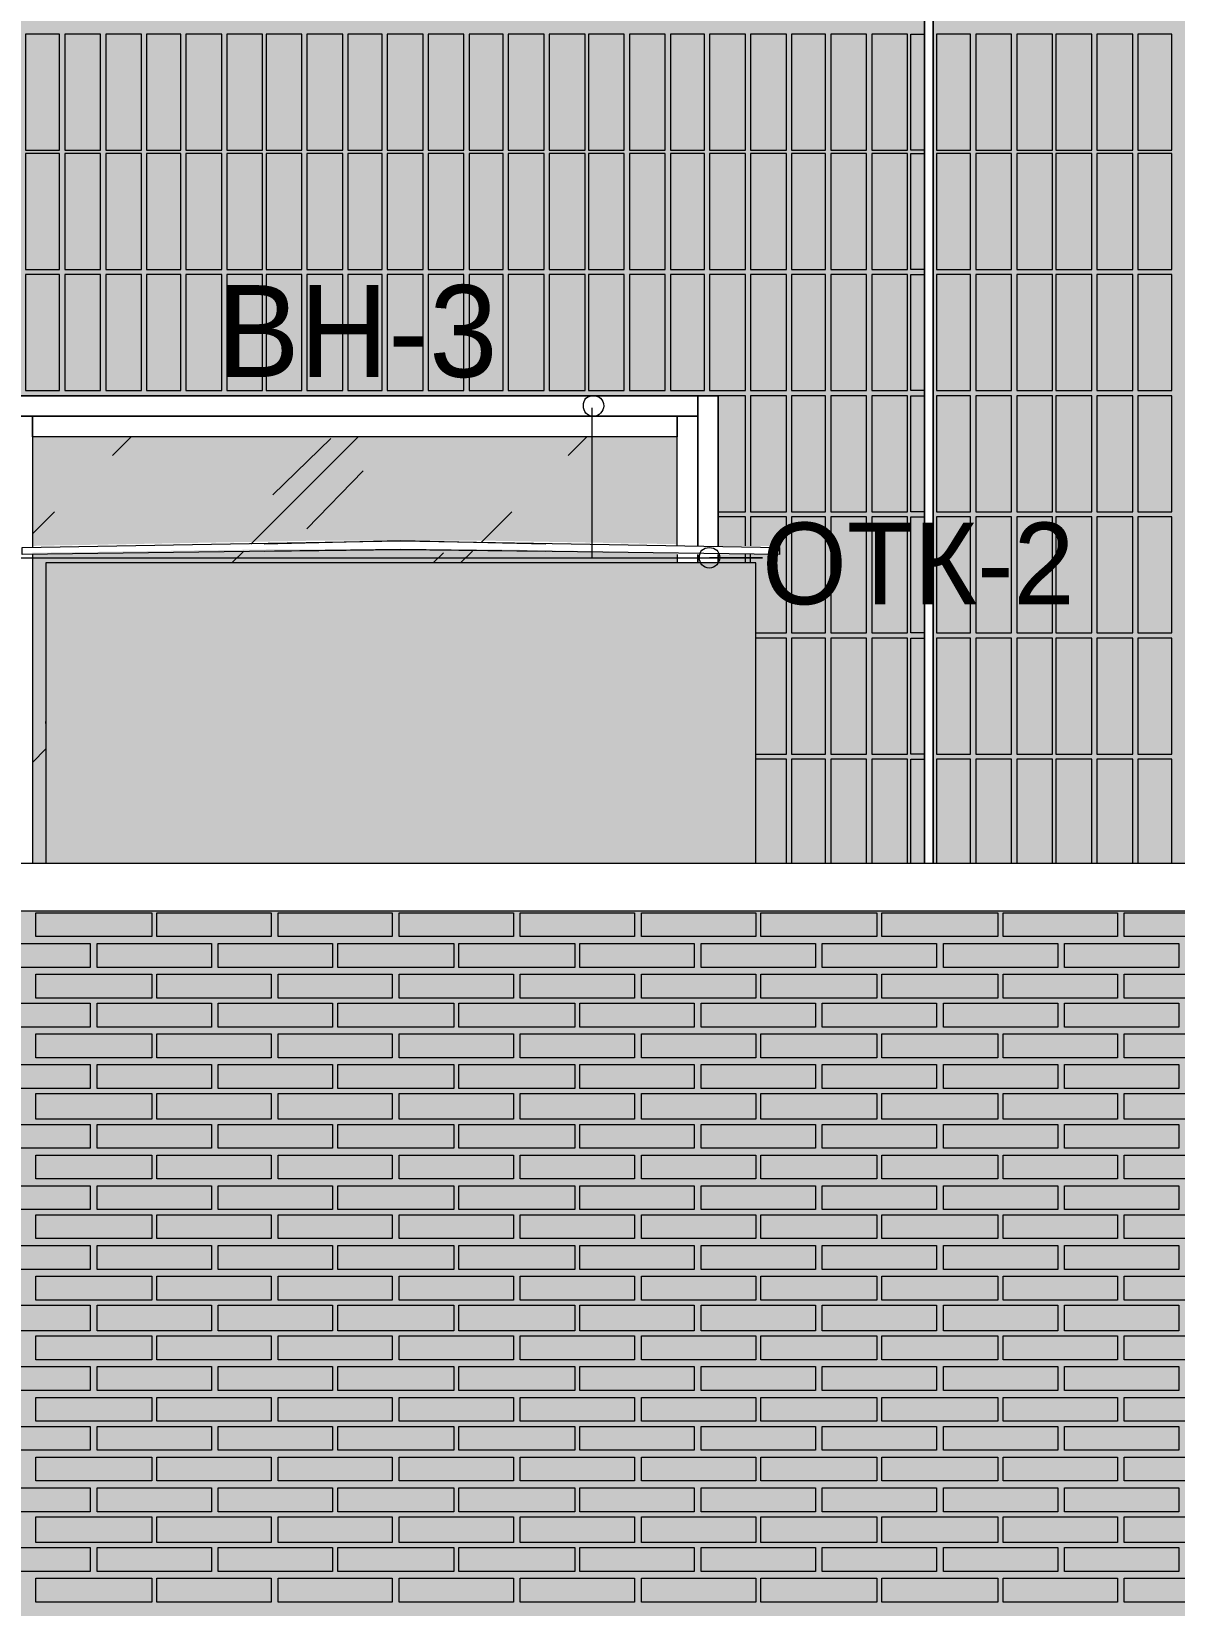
# Model space of a CAD drawing. Header units: millimetres. Extents: x -28928 to 100580, y -22867 to 36490.
# Drawn here: x 32196 to 35031, y -267 to 3636 of the extents above; entities that cross this region are included whole.
import ezdxf

# ---------------------------------------------------------------- set-up
doc = ezdxf.new("R2010")
doc.units = ezdxf.units.MM
doc.layers.add('PDF _Геометрия', color=7, linetype='Continuous', true_color=0x8f8e8d)
doc.layers.add('PDF _Сплошная заливка', color=7, linetype='Continuous', true_color=0xffffff)
doc.layers.add('PDF _Текст', color=7, linetype='Continuous')

msp = doc.modelspace()

# ---------------------------------------------------------------- hatches: boundary and pattern name
at = {"layer": 'PDF _Сплошная заливка', "true_color": 0xdcd6cf, "transparency": 33554559}
h = msp.add_hatch(color=254, dxfattribs=at)
h.paths.add_polyline_path([(29617.6, 1544.1), (29617.6, 9028.4), (29486.4, 9028.4), (29486.4, 1544.1)])
h.paths.add_polyline_path([(47137.2, -1464), (47137.2, -4713.2), (55763.7, -4713.2), (55763.7, 1455.3), (29617.6, 1455.3), (29617.6, 1523), (29486.4, 1523), (29486.4, -4713.2), (45263, -4713.2), (45263, -1464)])
at = {"layer": 'PDF _Сплошная заливка', "true_color": 0xffb53f, "transparency": 33554559}
msp.add_hatch(color=40, dxfattribs=at).paths.add_polyline_path([(33992.2, 2318.4), (33992.2, 1573.7), (34411.1, 1573.7), (34411.1, 9028.4), (29621.8, 9028.4), (29621.8, 1573.7), (32096.8, 1573.7), (32096.8, 2733), (33899.1, 2733), (33899.1, 2360.7), (34051.4, 2360.7), (34051.4, 2339.5), (33899.1, 2339.5), (33899.1, 2318.4)])
h = msp.add_hatch(color=40, dxfattribs=at)
h.paths.add_polyline_path([(54591.8, 8685.7), (54591.8, 8224.5), (54845.7, 8224.5), (54845.7, 8685.7)])
h.paths.add_polyline_path([(54460.7, 3189.9), (54460.7, 2728.7), (54566.4, 2728.7), (54566.4, 3189.9)])
h.paths.add_polyline_path([(54875.3, 3689.1), (54875.3, 3228), (55243.4, 3228), (55243.4, 3689.1)])
h.paths.add_polyline_path([(54875.3, 3189.9), (54875.3, 2728.7), (55243.4, 2728.7), (55243.4, 3189.9)])
h.paths.add_polyline_path([(54460.7, 3689.1), (54460.7, 3228), (54566.4, 3228), (54566.4, 3689.1)])
h.paths.add_polyline_path([(43706.1, 2161.8), (43706.1, 2144.9), (44006.4, 2144.9), (44006.4, 2161.8)])
h.paths.add_polyline_path([(54875.3, 4188.4), (54875.3, 3727.2), (55243.4, 3727.2), (55243.4, 4188.4)])
h.paths.add_polyline_path([(43706.1, 2094.1), (43706.1, 2081.4), (44006.4, 2081.4), (44006.4, 2094.1)])
h.paths.add_polyline_path([(54460.7, 4188.4), (54460.7, 3727.2), (54566.4, 3727.2), (54566.4, 4188.4)])
h.paths.add_polyline_path([(43706.1, 2034.9), (43706.1, 2022.2), (44006.4, 2022.2), (44006.4, 2034.9)])
h.paths.add_polyline_path([(54591.8, 4687.6), (54591.8, 4226.4), (54845.7, 4226.4), (54845.7, 4687.6)])
h.paths.add_polyline_path([(43706.1, 1971.4), (43706.1, 1963), (44006.4, 1963), (44006.4, 1971.4)])
h.paths.add_polyline_path([(54591.8, 5186.8), (54591.8, 4725.7), (54845.7, 4725.7), (54845.7, 5186.8)])
h.paths.add_polyline_path([(43706.1, 1912.2), (43706.1, 1903.7), (44006.4, 1903.7), (44006.4, 1912.2)])
h.paths.add_polyline_path([(54875.3, 5686), (54875.3, 5224.9), (55243.4, 5224.9), (55243.4, 5686)])
h.paths.add_polyline_path([(43706.1, 1853), (43706.1, 1844.5), (44006.4, 1844.5), (44006.4, 1853)])
h.paths.add_polyline_path([(54460.7, 5686), (54460.7, 5224.9), (54566.4, 5224.9), (54566.4, 5686)])
h.paths.add_polyline_path([(43706.1, 1793.7), (43706.1, 1785.3), (44006.4, 1785.3), (44006.4, 1793.7)])
h.paths.add_polyline_path([(54875.3, 6185.3), (54875.3, 5728.4), (55243.4, 5728.4), (55243.4, 6185.3)])
h.paths.add_polyline_path([(43490.3, 1793.7), (43490.3, 1785.3), (43613, 1785.3), (43613, 1793.7)])
h.paths.add_polyline_path([(54460.7, 6185.3), (54460.7, 5728.4), (54566.4, 5728.4), (54566.4, 6185.3)])
h.paths.add_polyline_path([(43490.3, 1853), (43490.3, 1844.5), (43613, 1844.5), (43613, 1853)])
h.paths.add_polyline_path([(54591.8, 6684.5), (54591.8, 6227.6), (54845.7, 6227.6), (54845.7, 6684.5)])
h.paths.add_polyline_path([(43490.3, 1912.2), (43490.3, 1903.7), (43613, 1903.7), (43613, 1912.2)])
h.paths.add_polyline_path([(54591.8, 7183.7), (54591.8, 6726.8), (54845.7, 6726.8), (54845.7, 7183.7)])
h.paths.add_polyline_path([(43490.3, 1971.4), (43490.3, 1963), (43613, 1963), (43613, 1971.4)])
h.paths.add_polyline_path([(54875.3, 7687.2), (54875.3, 7226), (55243.4, 7226), (55243.4, 7687.2)])
h.paths.add_polyline_path([(43490.3, 2034.9), (43490.3, 2022.2), (43613, 2022.2), (43613, 2034.9)])
h.paths.add_polyline_path([(54460.7, 7687.2), (54460.7, 7226), (54566.4, 7226), (54566.4, 7687.2)])
h.paths.add_polyline_path([(43490.3, 2094.1), (43490.3, 2081.4), (43613, 2081.4), (43613, 2094.1)])
h.paths.add_polyline_path([(54875.3, 8186.4), (54875.3, 7725.3), (55243.4, 7725.3), (55243.4, 8186.4)])
h.paths.add_polyline_path([(43490.3, 2161.8), (43490.3, 2144.9), (43613, 2144.9), (43613, 2161.8)])
h.paths.add_polyline_path([(54460.7, 8186.4), (54460.7, 7725.3), (54566.4, 7725.3), (54566.4, 8186.4)])
h.paths.add_polyline_path([(54591.8, 3189.9), (54591.8, 2728.7), (54845.7, 2728.7), (54845.7, 3189.9)])
h.paths.add_polyline_path([(54875.3, 8685.7), (54875.3, 8224.5), (55243.4, 8224.5), (55243.4, 8685.7)])
h.paths.add_polyline_path([(54591.8, 3689.1), (54591.8, 3228), (54845.7, 3228), (54845.7, 3689.1)])
h.paths.add_polyline_path([(54460.7, 8685.7), (54460.7, 8224.5), (54566.4, 8224.5), (54566.4, 8685.7)])
h.paths.add_polyline_path([(54591.8, 4188.4), (54591.8, 3727.2), (54845.7, 3727.2), (54845.7, 4188.4)])
h.paths.add_polyline_path([(55763.7, 8664.5), (55319.5, 8664.5), (55319.5, 7831), (55763.7, 7831)])
h.paths.add_polyline_path([(54875.3, 4687.6), (54875.3, 4226.4), (55243.4, 4226.4), (55243.4, 4687.6)])
h.paths.add_polyline_path([(54845.7, 8723.7), (54845.7, 9028.4), (54591.8, 9028.4), (54591.8, 8723.7)])
h.paths.add_polyline_path([(54460.7, 4687.6), (54460.7, 4226.4), (54566.4, 4226.4), (54566.4, 4687.6)])
h.paths.add_polyline_path([(55319.5, 8728), (55763.7, 8728), (55763.7, 9028.4), (55319.5, 9028.4)])
h.paths.add_polyline_path([(54875.3, 5186.8), (54875.3, 4725.7), (55243.4, 4725.7), (55243.4, 5186.8)])
h.paths.add_polyline_path([(55763.7, 7767.6), (55319.5, 7767.6), (55319.5, 6929.9), (55763.7, 6929.9)])
h.paths.add_polyline_path([(54460.7, 5186.8), (54460.7, 4725.7), (54566.4, 4725.7), (54566.4, 5186.8)])
h.paths.add_polyline_path([(55763.7, 5965.3), (55319.5, 5965.3), (55319.5, 5131.8), (55763.7, 5131.8)])
h.paths.add_polyline_path([(54591.8, 5686), (54591.8, 5224.9), (54845.7, 5224.9), (54845.7, 5686)])
h.paths.add_polyline_path([(44344.9, 1671), (44344.9, 1573.7), (44890.7, 1573.7), (44890.7, 2733), (46265.7, 2733), (46265.7, 2766.8), (48152.6, 2766.8), (48152.6, 2733), (49887.2, 2733), (49887.2, 1573.7), (51287.6, 1573.7), (51287.6, 2733), (53085.7, 2733), (53085.7, 1573.7), (55260.3, 1573.7), (55260.3, 2686.4), (54448, 2686.4), (54448, 9028.4), (34432.2, 9028.4), (34432.2, 1573.7), (35295.3, 1573.7), (35295.3, 2733), (37093.4, 2733), (37093.4, 1573.7), (38493.7, 1573.7), (38493.7, 2733), (40291.8, 2733), (40291.8, 1573.7), (41637.2, 1573.7), (41637.2, 1869.9), (41692.2, 1869.9), (41692.2, 1891), (41578, 1891), (41578, 1908), (41692.2, 1908), (41692.2, 2733), (43490.3, 2733), (43490.3, 2284.5), (43503, 2288.7), (43511.4, 2293), (43524.1, 2297.2), (43541.1, 2305.7), (43553.7, 2309.9), (43570.7, 2318.4), (43583.4, 2322.6), (43600.3, 2331), (43613, 2335.3), (43629.9, 2343.7), (43642.6, 2348), (43659.5, 2356.4), (43672.2, 2360.7), (43680.7, 2364.9), (43693.4, 2369.1), (43710.3, 2377.6), (43723, 2381.8), (43739.9, 2390.3), (43752.6, 2394.5), (43769.5, 2403), (43782.2, 2407.2), (43799.1, 2415.7), (43811.8, 2419.9), (43828.7, 2428.4), (43841.4, 2432.6), (43849.9, 2436.8), (43871.1, 2436.8), (43888, 2428.4), (43900.7, 2424.1), (43917.6, 2415.7), (43930.3, 2411.4), (43947.2, 2403), (43959.9, 2398.7), (43976.8, 2390.3), (43989.5, 2386), (44006.4, 2377.6), (44019.1, 2373.4), (44036.1, 2364.9), (44048.7, 2360.7), (44065.7, 2352.2), (44078.4, 2348), (44095.3, 2339.5), (44108, 2335.3), (44133.4, 2322.6), (44146.1, 2318.4), (44163, 2309.9), (44175.7, 2305.7), (44192.6, 2297.2), (44205.3, 2293), (44222.2, 2284.5), (44234.9, 2280.3), (44251.8, 2271.8), (44264.5, 2267.6), (44281.4, 2259.1), (44294.1, 2254.9), (44311.1, 2246.4), (44323.7, 2242.2), (44340.7, 2233.7), (44353.4, 2229.5), (44378.7, 2216.8), (44378.7, 2161.8), (44099.5, 2161.8), (44099.5, 2144.9), (44294.1, 2144.9), (44340.7, 2098.4), (44099.5, 2094.1), (44099.5, 2081.4), (44298.4, 2081.4), (44340.7, 2039.1), (44099.5, 2034.9), (44099.5, 2022.2), (44294.1, 2022.2), (44340.7, 1975.7), (44099.5, 1971.4), (44099.5, 1963), (44294.1, 1963), (44340.7, 1916.4), (44099.5, 1912.2), (44099.5, 1903.7), (44294.1, 1903.7), (44340.7, 1857.2), (44099.5, 1853), (44099.5, 1844.5), (44294.1, 1844.5), (44340.7, 1798), (44099.5, 1793.7), (44099.5, 1785.3), (44289.9, 1785.3), (44298.4, 1781), (44340.7, 1738.7), (44336.4, 1734.5), (44404.1, 1726), (44404.1, 1671)])
h.paths.add_polyline_path([(54591.8, 6185.3), (54591.8, 5728.4), (54845.7, 5728.4), (54845.7, 6185.3)])
h.paths.add_polyline_path([(55763.7, 4167.2), (55319.5, 4167.2), (55319.5, 3333.7), (55763.7, 3333.7)])
h.paths.add_polyline_path([(54875.3, 6684.5), (54875.3, 6227.6), (55243.4, 6227.6), (55243.4, 6684.5)])
h.paths.add_polyline_path([(55763.7, 3270.3), (55319.5, 3270.3), (55319.5, 2432.6), (55763.7, 2432.6)])
h.paths.add_polyline_path([(54460.7, 6684.5), (54460.7, 6227.6), (54566.4, 6227.6), (54566.4, 6684.5)])
h.paths.add_polyline_path([(55763.7, 2369.1), (55319.5, 2369.1), (55319.5, 1573.7), (55763.7, 1573.7)])
h.paths.add_polyline_path([(54875.3, 7183.7), (54875.3, 6726.8), (55243.4, 6726.8), (55243.4, 7183.7)])
h.paths.add_polyline_path([(55763.7, 5068.4), (55319.5, 5068.4), (55319.5, 4230.7), (55763.7, 4230.7)])
h.paths.add_polyline_path([(54460.7, 7183.7), (54460.7, 6726.8), (54566.4, 6726.8), (54566.4, 7183.7)])
h.paths.add_polyline_path([(55763.7, 6866.4), (55319.5, 6866.4), (55319.5, 6028.7), (55763.7, 6028.7)])
h.paths.add_polyline_path([(54591.8, 7687.2), (54591.8, 7226), (54845.7, 7226), (54845.7, 7687.2)])
h.paths.add_polyline_path([(55243.4, 8723.7), (55243.4, 9028.4), (54875.3, 9028.4), (54875.3, 8723.7)])
h.paths.add_polyline_path([(54591.8, 8186.4), (54591.8, 7725.3), (54845.7, 7725.3), (54845.7, 8186.4)])
h.paths.add_polyline_path([(54566.4, 8723.7), (54566.4, 9028.4), (54460.7, 9028.4), (54460.7, 8723.7)])
at = {"layer": 'PDF _Сплошная заливка', "transparency": 33554559}
h = msp.add_hatch(color=256, dxfattribs=at)
h.paths.add_polyline_path([(33340.7, 2373.4), (33797.6, 2364.9), (33797.6, 2631.4), (32198.4, 2631.4), (32198.4, 2360.7), (32883.7, 2373.4)])
h.paths.add_polyline_path([(32232.2, 2318.4), (33797.6, 2318.4), (33797.6, 2343.7), (33340.7, 2352.2), (32807.6, 2352.2), (32198.4, 2343.7), (32198.4, 1573.7), (32232.2, 1573.7)])

# ---------------------------------------------------------------- linework, layer by layer
at = {"layer": 'PDF _Геометрия', "color": 7, "lineweight": 9}
for points in [[(34411.1, 1573.7), (34411.1, 9028.4)], [(34432.2, 9028.4), (34432.2, 1573.7)], [(33823, 2733), (33848.4, 2733), (33848.4, 2682.2), (33823, 2682.2), (32173, 2682.2), (32147.6, 2682.2), (32147.6, 2733), (32173, 2733)], [(32198.4, 2682.2), (33797.6, 2682.2), (33797.6, 2631.4), (32198.4, 2631.4)], [(33848.4, 2360.7), (33848.4, 2656.8)], [(33848.4, 2318.4), (33848.4, 2339.5)], [(33899.1, 2339.5), (33899.1, 2318.4)], [(55763.7, 1573.7), (55763.7, 1455.3), (29621.8, 1455.3), (29621.8, 1573.7)]]:
    msp.add_lwpolyline(points, close=True, dxfattribs=at)
at = {"layer": 'PDF _Геометрия', "color": 253, "lineweight": 9, "true_color": 0xaea391}
for points in [[(32181.4, 3629.9), (32181.4, 3342.2), (32266.1, 3342.2), (32266.1, 3629.9)], [(32278.7, 3629.9), (32278.7, 3342.2), (32367.6, 3342.2), (32367.6, 3629.9)], [(32380.3, 3629.9), (32380.3, 3342.2), (32469.1, 3342.2), (32469.1, 3629.9)], [(32481.8, 3629.9), (32481.8, 3342.2), (32566.4, 3342.2), (32566.4, 3629.9)], [(32579.1, 3629.9), (32579.1, 3342.2), (32668, 3342.2), (32668, 3629.9)], [(32680.7, 3629.9), (32680.7, 3342.2), (32769.5, 3342.2), (32769.5, 3629.9)], [(32778, 3629.9), (32778, 3342.2), (32866.8, 3342.2), (32866.8, 3629.9)], [(32879.5, 3629.9), (32879.5, 3342.2), (32968.4, 3342.2), (32968.4, 3629.9)], [(32981.1, 3629.9), (32981.1, 3342.2), (33065.7, 3342.2), (33065.7, 3629.9)], [(33078.4, 3629.9), (33078.4, 3342.2), (33167.2, 3342.2), (33167.2, 3629.9)], [(33179.9, 3629.9), (33179.9, 3342.2), (33268.7, 3342.2), (33268.7, 3629.9)], [(33281.4, 3629.9), (33281.4, 3342.2), (33366.1, 3342.2), (33366.1, 3629.9)], [(33378.7, 3629.9), (33378.7, 3342.2), (33467.6, 3342.2), (33467.6, 3629.9)], [(33480.3, 3629.9), (33480.3, 3342.2), (33569.1, 3342.2), (33569.1, 3629.9)], [(33577.6, 3629.9), (33577.6, 3342.2), (33666.4, 3342.2), (33666.4, 3629.9)], [(33679.1, 3629.9), (33679.1, 3342.2), (33768, 3342.2), (33768, 3629.9)], [(33780.7, 3629.9), (33780.7, 3342.2), (33865.3, 3342.2), (33865.3, 3629.9)], [(33878, 3629.9), (33878, 3342.2), (33966.8, 3342.2), (33966.8, 3629.9)], [(33979.5, 3629.9), (33979.5, 3342.2), (34068.4, 3342.2), (34068.4, 3629.9)], [(34081.1, 3629.9), (34081.1, 3342.2), (34165.7, 3342.2), (34165.7, 3629.9)], [(34178.4, 3629.9), (34178.4, 3342.2), (34267.2, 3342.2), (34267.2, 3629.9)], [(34279.9, 3629.9), (34279.9, 3342.2), (34368.7, 3342.2), (34368.7, 3629.9)], [(34440.7, 3629.9), (34440.7, 3342.2), (34525.3, 3342.2), (34525.3, 3629.9)], [(34538, 3629.9), (34538, 3342.2), (34626.8, 3342.2), (34626.8, 3629.9)], [(34639.5, 3629.9), (34639.5, 3342.2), (34728.4, 3342.2), (34728.4, 3629.9)], [(34736.8, 3629.9), (34736.8, 3342.2), (34825.7, 3342.2), (34825.7, 3629.9)], [(34838.4, 3629.9), (34838.4, 3342.2), (34927.2, 3342.2), (34927.2, 3629.9)], [(34939.9, 3629.9), (34939.9, 3342.2), (35024.5, 3342.2), (35024.5, 3629.9)], [(32181.4, 3333.7), (32181.4, 3046), (32266.1, 3046), (32266.1, 3333.7)], [(32278.7, 3333.7), (32278.7, 3046), (32367.6, 3046), (32367.6, 3333.7)], [(32380.3, 3333.7), (32380.3, 3046), (32469.1, 3046), (32469.1, 3333.7)], [(32481.8, 3333.7), (32481.8, 3046), (32566.4, 3046), (32566.4, 3333.7)], [(32579.1, 3333.7), (32579.1, 3046), (32668, 3046), (32668, 3333.7)], [(32680.7, 3333.7), (32680.7, 3046), (32769.5, 3046), (32769.5, 3333.7)], [(32778, 3333.7), (32778, 3046), (32866.8, 3046), (32866.8, 3333.7)], [(32879.5, 3333.7), (32879.5, 3046), (32968.4, 3046), (32968.4, 3333.7)], [(32981.1, 3333.7), (32981.1, 3046), (33065.7, 3046), (33065.7, 3333.7)], [(33078.4, 3333.7), (33078.4, 3046), (33167.2, 3046), (33167.2, 3333.7)], [(33179.9, 3333.7), (33179.9, 3046), (33268.7, 3046), (33268.7, 3333.7)], [(33281.4, 3333.7), (33281.4, 3046), (33366.1, 3046), (33366.1, 3333.7)], [(33378.7, 3333.7), (33378.7, 3046), (33467.6, 3046), (33467.6, 3333.7)], [(33480.3, 3333.7), (33480.3, 3046), (33569.1, 3046), (33569.1, 3333.7)], [(33577.6, 3333.7), (33577.6, 3046), (33666.4, 3046), (33666.4, 3333.7)], [(33679.1, 3333.7), (33679.1, 3046), (33768, 3046), (33768, 3333.7)], [(33780.7, 3333.7), (33780.7, 3046), (33865.3, 3046), (33865.3, 3333.7)], [(33878, 3333.7), (33878, 3046), (33966.8, 3046), (33966.8, 3333.7)], [(33979.5, 3333.7), (33979.5, 3046), (34068.4, 3046), (34068.4, 3333.7)], [(34081.1, 3333.7), (34081.1, 3046), (34165.7, 3046), (34165.7, 3333.7)], [(34178.4, 3333.7), (34178.4, 3046), (34267.2, 3046), (34267.2, 3333.7)], [(34279.9, 3333.7), (34279.9, 3046), (34368.7, 3046), (34368.7, 3333.7)], [(34440.7, 3333.7), (34440.7, 3046), (34525.3, 3046), (34525.3, 3333.7)], [(34538, 3333.7), (34538, 3046), (34626.8, 3046), (34626.8, 3333.7)], [(34639.5, 3333.7), (34639.5, 3046), (34728.4, 3046), (34728.4, 3333.7)], [(34736.8, 3333.7), (34736.8, 3046), (34825.7, 3046), (34825.7, 3333.7)], [(34838.4, 3333.7), (34838.4, 3046), (34927.2, 3046), (34927.2, 3333.7)], [(34939.9, 3333.7), (34939.9, 3046), (35024.5, 3046), (35024.5, 3333.7)], [(32181.4, 3033.4), (32181.4, 2745.7), (32266.1, 2745.7), (32266.1, 3033.4)], [(32278.7, 3033.4), (32278.7, 2745.7), (32367.6, 2745.7), (32367.6, 3033.4)], [(32380.3, 3033.4), (32380.3, 2745.7), (32469.1, 2745.7), (32469.1, 3033.4)], [(32481.8, 3033.4), (32481.8, 2745.7), (32566.4, 2745.7), (32566.4, 3033.4)], [(32579.1, 3033.4), (32579.1, 2745.7), (32668, 2745.7), (32668, 3033.4)], [(32680.7, 3033.4), (32680.7, 2745.7), (32769.5, 2745.7), (32769.5, 3033.4)], [(32778, 3033.4), (32778, 2745.7), (32866.8, 2745.7), (32866.8, 3033.4)], [(32879.5, 3033.4), (32879.5, 2745.7), (32968.4, 2745.7), (32968.4, 3033.4)], [(32981.1, 3033.4), (32981.1, 2745.7), (33065.7, 2745.7), (33065.7, 3033.4)], [(33078.4, 3033.4), (33078.4, 2745.7), (33167.2, 2745.7), (33167.2, 3033.4)], [(33179.9, 3033.4), (33179.9, 2745.7), (33268.7, 2745.7), (33268.7, 3033.4)], [(33281.4, 3033.4), (33281.4, 2745.7), (33366.1, 2745.7), (33366.1, 3033.4)], [(33378.7, 3033.4), (33378.7, 2745.7), (33467.6, 2745.7), (33467.6, 3033.4)], [(33480.3, 3033.4), (33480.3, 2745.7), (33569.1, 2745.7), (33569.1, 3033.4)], [(33577.6, 3033.4), (33577.6, 2745.7), (33666.4, 2745.7), (33666.4, 3033.4)], [(33679.1, 3033.4), (33679.1, 2745.7), (33768, 2745.7), (33768, 3033.4)], [(33780.7, 3033.4), (33780.7, 2745.7), (33865.3, 2745.7), (33865.3, 3033.4)], [(33878, 3033.4), (33878, 2745.7), (33966.8, 2745.7), (33966.8, 3033.4)], [(33979.5, 3033.4), (33979.5, 2745.7), (34068.4, 2745.7), (34068.4, 3033.4)], [(34081.1, 3033.4), (34081.1, 2745.7), (34165.7, 2745.7), (34165.7, 3033.4)], [(34178.4, 3033.4), (34178.4, 2745.7), (34267.2, 2745.7), (34267.2, 3033.4)], [(34279.9, 3033.4), (34279.9, 2745.7), (34368.7, 2745.7), (34368.7, 3033.4)], [(34440.7, 3033.4), (34440.7, 2745.7), (34525.3, 2745.7), (34525.3, 3033.4)], [(34538, 3033.4), (34538, 2745.7), (34626.8, 2745.7), (34626.8, 3033.4)], [(34639.5, 3033.4), (34639.5, 2745.7), (34728.4, 2745.7), (34728.4, 3033.4)], [(34736.8, 3033.4), (34736.8, 2745.7), (34825.7, 2745.7), (34825.7, 3033.4)], [(34838.4, 3033.4), (34838.4, 2745.7), (34927.2, 2745.7), (34927.2, 3033.4)], [(34939.9, 3033.4), (34939.9, 2745.7), (35024.5, 2745.7), (35024.5, 3033.4)], [(33979.5, 2733), (33979.5, 2445.3), (34068.4, 2445.3), (34068.4, 2733)], [(34081.1, 2733), (34081.1, 2445.3), (34165.7, 2445.3), (34165.7, 2733)], [(34178.4, 2733), (34178.4, 2445.3), (34267.2, 2445.3), (34267.2, 2733)], [(34279.9, 2733), (34279.9, 2445.3), (34368.7, 2445.3), (34368.7, 2733)], [(34440.7, 2733), (34440.7, 2445.3), (34525.3, 2445.3), (34525.3, 2733)], [(34538, 2733), (34538, 2445.3), (34626.8, 2445.3), (34626.8, 2733)], [(34639.5, 2733), (34639.5, 2445.3), (34728.4, 2445.3), (34728.4, 2733)], [(34736.8, 2733), (34736.8, 2445.3), (34825.7, 2445.3), (34825.7, 2733)], [(34838.4, 2733), (34838.4, 2445.3), (34927.2, 2445.3), (34927.2, 2733)], [(34939.9, 2733), (34939.9, 2445.3), (35024.5, 2445.3), (35024.5, 2733)], [(34081.1, 2432.6), (34081.1, 2144.9), (34165.7, 2144.9), (34165.7, 2432.6)], [(34178.4, 2432.6), (34178.4, 2144.9), (34267.2, 2144.9), (34267.2, 2432.6)], [(34279.9, 2432.6), (34279.9, 2144.9), (34368.7, 2144.9), (34368.7, 2432.6)], [(34440.7, 2432.6), (34440.7, 2144.9), (34525.3, 2144.9), (34525.3, 2432.6)], [(34538, 2432.6), (34538, 2144.9), (34626.8, 2144.9), (34626.8, 2432.6)], [(34639.5, 2432.6), (34639.5, 2144.9), (34728.4, 2144.9), (34728.4, 2432.6)], [(34736.8, 2432.6), (34736.8, 2144.9), (34825.7, 2144.9), (34825.7, 2432.6)], [(34838.4, 2432.6), (34838.4, 2144.9), (34927.2, 2144.9), (34927.2, 2432.6)], [(34939.9, 2432.6), (34939.9, 2144.9), (35024.5, 2144.9), (35024.5, 2432.6)], [(34081.1, 2132.2), (34081.1, 1844.5), (34165.7, 1844.5), (34165.7, 2132.2)], [(34178.4, 2132.2), (34178.4, 1844.5), (34267.2, 1844.5), (34267.2, 2132.2)], [(34279.9, 2132.2), (34279.9, 1844.5), (34368.7, 1844.5), (34368.7, 2132.2)], [(34440.7, 2132.2), (34440.7, 1844.5), (34525.3, 1844.5), (34525.3, 2132.2)], [(34538, 2132.2), (34538, 1844.5), (34626.8, 1844.5), (34626.8, 2132.2)], [(34639.5, 2132.2), (34639.5, 1844.5), (34728.4, 1844.5), (34728.4, 2132.2)], [(34736.8, 2132.2), (34736.8, 1844.5), (34825.7, 1844.5), (34825.7, 2132.2)], [(34838.4, 2132.2), (34838.4, 1844.5), (34927.2, 1844.5), (34927.2, 2132.2)], [(34939.9, 2132.2), (34939.9, 1844.5), (35024.5, 1844.5), (35024.5, 2132.2)]]:
    msp.add_lwpolyline(points, close=True, dxfattribs=at)
for points in [[(34411.1, 3342.2), (34377.2, 3342.2), (34377.2, 3629.9), (34411.1, 3629.9)], [(34411.1, 3046), (34377.2, 3046), (34377.2, 3333.7), (34411.1, 3333.7)], [(34411.1, 2745.7), (34377.2, 2745.7), (34377.2, 3033.4), (34411.1, 3033.4)], [(32266.1, 2733), (32266.1, 2733)], [(32278.7, 2733), (32278.7, 2733)], [(32367.6, 2733), (32367.6, 2733)], [(32380.3, 2733), (32380.3, 2733)], [(32469.1, 2733), (32469.1, 2733)], [(32481.8, 2733), (32481.8, 2733)], [(32566.4, 2733), (32566.4, 2733)], [(32579.1, 2733), (32579.1, 2733)], [(32668, 2733), (32668, 2733)], [(32680.7, 2733), (32680.7, 2733)], [(32769.5, 2733), (32769.5, 2733)], [(32778, 2733), (32778, 2733)], [(32866.8, 2733), (32866.8, 2733)], [(32879.5, 2733), (32879.5, 2733)], [(32968.4, 2733), (32968.4, 2733)], [(32981.1, 2733), (32981.1, 2733)], [(33065.7, 2733), (33065.7, 2733)], [(33078.4, 2733), (33078.4, 2733)], [(33167.2, 2733), (33167.2, 2733)], [(33179.9, 2733), (33179.9, 2733)], [(33268.7, 2733), (33268.7, 2733)], [(33281.4, 2733), (33281.4, 2733)], [(33366.1, 2733), (33366.1, 2733)], [(33378.7, 2733), (33378.7, 2733)], [(33467.6, 2733), (33467.6, 2733)], [(33480.3, 2733), (33480.3, 2733)], [(33569.1, 2733), (33569.1, 2733)], [(33577.6, 2733), (33577.6, 2733)], [(33666.4, 2733), (33666.4, 2733)], [(33679.1, 2733), (33679.1, 2733)], [(33768, 2733), (33768, 2733)], [(33780.7, 2733), (33780.7, 2733)], [(33865.3, 2733), (33865.3, 2733)], [(33878, 2733), (33878, 2733)], [(33899.1, 2445.3), (33966.8, 2445.3), (33966.8, 2733), (33899.1, 2733)], [(34411.1, 2445.3), (34377.2, 2445.3), (34377.2, 2733), (34411.1, 2733)], [(33966.8, 2360.7), (33966.8, 2432.6), (33899.1, 2432.6)], [(33992.2, 2144.9), (34068.4, 2144.9), (34068.4, 2432.6), (33979.5, 2432.6), (33979.5, 2360.7)], [(34411.1, 2144.9), (34377.2, 2144.9), (34377.2, 2432.6), (34411.1, 2432.6)], [(33966.8, 2318.4), (33966.8, 2339.5)], [(33979.5, 2318.4), (33979.5, 2339.5)], [(33992.2, 1844.5), (34068.4, 1844.5), (34068.4, 2132.2), (33992.2, 2132.2)], [(34411.1, 1844.5), (34377.2, 1844.5), (34377.2, 2132.2), (34411.1, 2132.2)], [(34068.4, 1573.7), (34068.4, 1831.8), (33992.2, 1831.8)], [(34165.7, 1573.7), (34165.7, 1831.8), (34081.1, 1831.8), (34081.1, 1573.7)], [(34267.2, 1573.7), (34267.2, 1831.8), (34178.4, 1831.8), (34178.4, 1573.7)], [(34368.7, 1573.7), (34368.7, 1831.8), (34279.9, 1831.8), (34279.9, 1573.7)], [(34377.2, 1573.7), (34377.2, 1831.8), (34411.1, 1831.8)], [(34525.3, 1573.7), (34525.3, 1831.8), (34440.7, 1831.8), (34440.7, 1573.7)], [(34626.8, 1573.7), (34626.8, 1831.8), (34538, 1831.8), (34538, 1573.7)], [(34728.4, 1573.7), (34728.4, 1831.8), (34639.5, 1831.8), (34639.5, 1573.7)], [(34825.7, 1573.7), (34825.7, 1831.8), (34736.8, 1831.8), (34736.8, 1573.7)], [(34927.2, 1573.7), (34927.2, 1831.8), (34838.4, 1831.8), (34838.4, 1573.7)], [(35024.5, 1573.7), (35024.5, 1831.8), (34939.9, 1831.8), (34939.9, 1573.7)]]:
    msp.add_lwpolyline(points, dxfattribs=at)
at = {"layer": 'PDF _Геометрия', "color": 7, "lineweight": 9}
for points in [[(32291.4, 2733), (31940.3, 2733), (31013.7, 2733), (31013.7, 3033.4), (30214.1, 3033.4)], [(33797.6, 2360.7), (33797.6, 2656.8), (33797.6, 2682.2), (33848.4, 2682.2), (33848.4, 2656.8), (33848.4, 2733), (33899.1, 2733), (33899.1, 2656.8), (33899.1, 2360.7), (33899.1, 2733), (32096.8, 2733), (32096.8, 1573.7), (32096.8, 2656.8), (32096.8, 2733), (32147.6, 2733), (32147.6, 2656.8), (32147.6, 1573.7), (32147.6, 2656.8), (32147.6, 2682.2), (32198.4, 2682.2), (32198.4, 2656.8), (32198.4, 2356.4)], [(33586.1, 2703.4), (33586.1, 2331), (34009.1, 2331), (33878, 2331)], [(32397.2, 2584.9), (32443.7, 2631.4)], [(32739.9, 2364.9), (33006.4, 2631.4)], [(32794.9, 2487.6), (32938.7, 2627.2)], [(33526.8, 2584.9), (33573.4, 2631.4)], [(32879.5, 2403), (33019.1, 2546.8)], [(32198.4, 2390.3), (32253.4, 2445.3)], [(33311.1, 2369.1), (33387.2, 2445.3)], [(32773.7, 2348), (33112.2, 2352.2), (32173, 2339.5), (32173, 2356.4), (33112.2, 2373.4), (32773.7, 2364.9)], [(32693.4, 2318.4), (32723, 2348)], [(33471.8, 2364.9), (33112.2, 2373.4), (34051.4, 2356.4), (34051.4, 2339.5), (33112.2, 2352.2), (33471.8, 2348)], [(33192.6, 2318.4), (33218, 2343.7)], [(33260.3, 2318.4), (33289.9, 2348)], [(32130.7, 2331), (34009.1, 2331)], [(32198.4, 2339.5), (32198.4, 1573.7)], [(33992.2, 1573.7), (33992.2, 2318.4), (32232.2, 2318.4), (32232.2, 1573.7)], [(33797.6, 2339.5), (33797.6, 2318.4)], [(32232.2, 1920.7), (32232.2, 1924.9)], [(32198.4, 1823.4), (32232.2, 1857.2)]]:
    msp.add_lwpolyline(points, dxfattribs=at)
at = {"layer": 'PDF _Геометрия', "lineweight": 9}
for points in [[(32494.5, 1391.8), (32350.7, 1391.8), (32206.8, 1391.8), (32206.8, 1451), (32350.7, 1451), (32494.5, 1451)], [(32790.7, 1391.8), (32651.1, 1391.8), (32507.2, 1391.8), (32507.2, 1451), (32651.1, 1451), (32790.7, 1451)], [(33091.1, 1391.8), (32951.4, 1391.8), (32807.6, 1391.8), (32807.6, 1451), (32951.4, 1451), (33091.1, 1451)], [(33391.4, 1391.8), (33247.6, 1391.8), (33108, 1391.8), (33108, 1451), (33247.6, 1451), (33391.4, 1451)], [(33691.8, 1391.8), (33548, 1391.8), (33408.4, 1391.8), (33408.4, 1451), (33548, 1451), (33691.8, 1451)], [(33992.2, 1391.8), (33848.4, 1391.8), (33708.7, 1391.8), (33708.7, 1451), (33848.4, 1451), (33992.2, 1451)], [(34292.6, 1391.8), (34148.7, 1391.8), (34004.9, 1391.8), (34004.9, 1451), (34148.7, 1451), (34292.6, 1451)], [(34593, 1391.8), (34449.1, 1391.8), (34305.3, 1391.8), (34305.3, 1451), (34449.1, 1451), (34593, 1451)], [(34889.1, 1391.8), (34749.5, 1391.8), (34605.7, 1391.8), (34605.7, 1451), (34749.5, 1451), (34889.1, 1451)], [(35189.5, 1391.8), (35049.9, 1391.8), (34906.1, 1391.8), (34906.1, 1451), (35049.9, 1451), (35189.5, 1451)], [(32342.2, 1374.9), (32342.2, 1315.7), (32058.7, 1315.7), (32058.7, 1374.9)], [(32642.6, 1374.9), (32642.6, 1315.7), (32359.1, 1315.7), (32359.1, 1374.9)], [(32943, 1374.9), (32943, 1315.7), (32659.5, 1315.7), (32659.5, 1374.9)], [(33243.4, 1374.9), (33243.4, 1315.7), (32955.7, 1315.7), (32955.7, 1374.9)], [(33543.7, 1374.9), (33543.7, 1315.7), (33256.1, 1315.7), (33256.1, 1374.9)], [(33839.9, 1374.9), (33839.9, 1315.7), (33556.4, 1315.7), (33556.4, 1374.9)], [(34140.3, 1374.9), (34140.3, 1315.7), (33856.8, 1315.7), (33856.8, 1374.9)], [(34440.7, 1374.9), (34440.7, 1315.7), (34157.2, 1315.7), (34157.2, 1374.9)], [(34741.1, 1374.9), (34741.1, 1315.7), (34457.6, 1315.7), (34457.6, 1374.9)], [(35041.4, 1374.9), (35041.4, 1315.7), (34758, 1315.7), (34758, 1374.9)], [(32494.5, 1239.5), (32350.7, 1239.5), (32206.8, 1239.5), (32206.8, 1298.7), (32350.7, 1298.7), (32494.5, 1298.7)], [(32790.7, 1239.5), (32651.1, 1239.5), (32507.2, 1239.5), (32507.2, 1298.7), (32651.1, 1298.7), (32790.7, 1298.7)], [(33091.1, 1239.5), (32951.4, 1239.5), (32807.6, 1239.5), (32807.6, 1298.7), (32951.4, 1298.7), (33091.1, 1298.7)], [(33391.4, 1239.5), (33247.6, 1239.5), (33108, 1239.5), (33108, 1298.7), (33247.6, 1298.7), (33391.4, 1298.7)], [(33691.8, 1239.5), (33548, 1239.5), (33408.4, 1239.5), (33408.4, 1298.7), (33548, 1298.7), (33691.8, 1298.7)], [(33992.2, 1239.5), (33848.4, 1239.5), (33708.7, 1239.5), (33708.7, 1298.7), (33848.4, 1298.7), (33992.2, 1298.7)], [(34292.6, 1239.5), (34148.7, 1239.5), (34004.9, 1239.5), (34004.9, 1298.7), (34148.7, 1298.7), (34292.6, 1298.7)], [(34593, 1239.5), (34449.1, 1239.5), (34305.3, 1239.5), (34305.3, 1298.7), (34449.1, 1298.7), (34593, 1298.7)], [(34889.1, 1239.5), (34749.5, 1239.5), (34605.7, 1239.5), (34605.7, 1298.7), (34749.5, 1298.7), (34889.1, 1298.7)], [(35189.5, 1239.5), (35049.9, 1239.5), (34906.1, 1239.5), (34906.1, 1298.7), (35049.9, 1298.7), (35189.5, 1298.7)], [(32342.2, 1226.8), (32342.2, 1167.6), (32058.7, 1167.6), (32058.7, 1226.8)], [(32642.6, 1226.8), (32642.6, 1167.6), (32359.1, 1167.6), (32359.1, 1226.8)], [(32943, 1226.8), (32943, 1167.6), (32659.5, 1167.6), (32659.5, 1226.8)], [(33243.4, 1226.8), (33243.4, 1167.6), (32955.7, 1167.6), (32955.7, 1226.8)], [(33543.7, 1226.8), (33543.7, 1167.6), (33256.1, 1167.6), (33256.1, 1226.8)], [(33839.9, 1226.8), (33839.9, 1167.6), (33556.4, 1167.6), (33556.4, 1226.8)], [(34140.3, 1226.8), (34140.3, 1167.6), (33856.8, 1167.6), (33856.8, 1226.8)], [(34440.7, 1226.8), (34440.7, 1167.6), (34157.2, 1167.6), (34157.2, 1226.8)], [(34741.1, 1226.8), (34741.1, 1167.6), (34457.6, 1167.6), (34457.6, 1226.8)], [(35041.4, 1226.8), (35041.4, 1167.6), (34758, 1167.6), (34758, 1226.8)], [(32494.5, 1091.4), (32350.7, 1091.4), (32206.8, 1091.4), (32206.8, 1150.7), (32350.7, 1150.7), (32494.5, 1150.7)], [(32790.7, 1091.4), (32651.1, 1091.4), (32507.2, 1091.4), (32507.2, 1150.7), (32651.1, 1150.7), (32790.7, 1150.7)], [(33091.1, 1091.4), (32951.4, 1091.4), (32807.6, 1091.4), (32807.6, 1150.7), (32951.4, 1150.7), (33091.1, 1150.7)], [(33391.4, 1091.4), (33247.6, 1091.4), (33108, 1091.4), (33108, 1150.7), (33247.6, 1150.7), (33391.4, 1150.7)], [(33691.8, 1091.4), (33548, 1091.4), (33408.4, 1091.4), (33408.4, 1150.7), (33548, 1150.7), (33691.8, 1150.7)], [(33992.2, 1091.4), (33848.4, 1091.4), (33708.7, 1091.4), (33708.7, 1150.7), (33848.4, 1150.7), (33992.2, 1150.7)], [(34292.6, 1091.4), (34148.7, 1091.4), (34004.9, 1091.4), (34004.9, 1150.7), (34148.7, 1150.7), (34292.6, 1150.7)], [(34593, 1091.4), (34449.1, 1091.4), (34305.3, 1091.4), (34305.3, 1150.7), (34449.1, 1150.7), (34593, 1150.7)], [(34889.1, 1091.4), (34749.5, 1091.4), (34605.7, 1091.4), (34605.7, 1150.7), (34749.5, 1150.7), (34889.1, 1150.7)], [(35189.5, 1091.4), (35049.9, 1091.4), (34906.1, 1091.4), (34906.1, 1150.7), (35049.9, 1150.7), (35189.5, 1150.7)], [(32342.2, 1074.5), (32342.2, 1015.3), (32058.7, 1015.3), (32058.7, 1074.5)], [(32642.6, 1074.5), (32642.6, 1015.3), (32359.1, 1015.3), (32359.1, 1074.5)], [(32943, 1074.5), (32943, 1015.3), (32659.5, 1015.3), (32659.5, 1074.5)], [(33243.4, 1074.5), (33243.4, 1015.3), (32955.7, 1015.3), (32955.7, 1074.5)], [(33543.7, 1074.5), (33543.7, 1015.3), (33256.1, 1015.3), (33256.1, 1074.5)], [(33839.9, 1074.5), (33839.9, 1015.3), (33556.4, 1015.3), (33556.4, 1074.5)], [(34140.3, 1074.5), (34140.3, 1015.3), (33856.8, 1015.3), (33856.8, 1074.5)], [(34440.7, 1074.5), (34440.7, 1015.3), (34157.2, 1015.3), (34157.2, 1074.5)], [(34741.1, 1074.5), (34741.1, 1015.3), (34457.6, 1015.3), (34457.6, 1074.5)], [(35041.4, 1074.5), (35041.4, 1015.3), (34758, 1015.3), (34758, 1074.5)], [(32494.5, 939.1), (32350.7, 939.1), (32206.8, 939.1), (32206.8, 1002.6), (32350.7, 1002.6), (32494.5, 1002.6)], [(32790.7, 939.1), (32651.1, 939.1), (32507.2, 939.1), (32507.2, 1002.6), (32651.1, 1002.6), (32790.7, 1002.6)], [(33091.1, 939.1), (32951.4, 939.1), (32807.6, 939.1), (32807.6, 1002.6), (32951.4, 1002.6), (33091.1, 1002.6)], [(33391.4, 939.1), (33247.6, 939.1), (33108, 939.1), (33108, 1002.6), (33247.6, 1002.6), (33391.4, 1002.6)], [(33691.8, 939.1), (33548, 939.1), (33408.4, 939.1), (33408.4, 1002.6), (33548, 1002.6), (33691.8, 1002.6)], [(33992.2, 939.1), (33848.4, 939.1), (33708.7, 939.1), (33708.7, 1002.6), (33848.4, 1002.6), (33992.2, 1002.6)], [(34292.6, 939.1), (34148.7, 939.1), (34004.9, 939.1), (34004.9, 1002.6), (34148.7, 1002.6), (34292.6, 1002.6)], [(34593, 939.1), (34449.1, 939.1), (34305.3, 939.1), (34305.3, 1002.6), (34449.1, 1002.6), (34593, 1002.6)], [(34889.1, 939.1), (34749.5, 939.1), (34605.7, 939.1), (34605.7, 1002.6), (34749.5, 1002.6), (34889.1, 1002.6)], [(35189.5, 939.1), (35049.9, 939.1), (34906.1, 939.1), (34906.1, 1002.6), (35049.9, 1002.6), (35189.5, 1002.6)], [(32342.2, 926.4), (32342.2, 867.2), (32058.7, 867.2), (32058.7, 926.4)], [(32642.6, 926.4), (32642.6, 867.2), (32359.1, 867.2), (32359.1, 926.4)], [(32943, 926.4), (32943, 867.2), (32659.5, 867.2), (32659.5, 926.4)], [(33243.4, 926.4), (33243.4, 867.2), (32955.7, 867.2), (32955.7, 926.4)], [(33543.7, 926.4), (33543.7, 867.2), (33256.1, 867.2), (33256.1, 926.4)], [(33839.9, 926.4), (33839.9, 867.2), (33556.4, 867.2), (33556.4, 926.4)], [(34140.3, 926.4), (34140.3, 867.2), (33856.8, 867.2), (33856.8, 926.4)], [(34440.7, 926.4), (34440.7, 867.2), (34157.2, 867.2), (34157.2, 926.4)], [(34741.1, 926.4), (34741.1, 867.2), (34457.6, 867.2), (34457.6, 926.4)], [(35041.4, 926.4), (35041.4, 867.2), (34758, 867.2), (34758, 926.4)], [(32494.5, 791), (32350.7, 791), (32206.8, 791), (32206.8, 850.3), (32350.7, 850.3), (32494.5, 850.3)], [(32790.7, 791), (32651.1, 791), (32507.2, 791), (32507.2, 850.3), (32651.1, 850.3), (32790.7, 850.3)], [(33091.1, 791), (32951.4, 791), (32807.6, 791), (32807.6, 850.3), (32951.4, 850.3), (33091.1, 850.3)], [(33391.4, 791), (33247.6, 791), (33108, 791), (33108, 850.3), (33247.6, 850.3), (33391.4, 850.3)], [(33691.8, 791), (33548, 791), (33408.4, 791), (33408.4, 850.3), (33548, 850.3), (33691.8, 850.3)], [(33992.2, 791), (33848.4, 791), (33708.7, 791), (33708.7, 850.3), (33848.4, 850.3), (33992.2, 850.3)], [(34292.6, 791), (34148.7, 791), (34004.9, 791), (34004.9, 850.3), (34148.7, 850.3), (34292.6, 850.3)], [(34593, 791), (34449.1, 791), (34305.3, 791), (34305.3, 850.3), (34449.1, 850.3), (34593, 850.3)], [(34889.1, 791), (34749.5, 791), (34605.7, 791), (34605.7, 850.3), (34749.5, 850.3), (34889.1, 850.3)], [(35189.5, 791), (35049.9, 791), (34906.1, 791), (34906.1, 850.3), (35049.9, 850.3), (35189.5, 850.3)], [(32342.2, 774.1), (32342.2, 714.9), (32058.7, 714.9), (32058.7, 774.1)], [(32642.6, 774.1), (32642.6, 714.9), (32359.1, 714.9), (32359.1, 774.1)], [(32943, 774.1), (32943, 714.9), (32659.5, 714.9), (32659.5, 774.1)], [(33243.4, 774.1), (33243.4, 714.9), (32955.7, 714.9), (32955.7, 774.1)], [(33543.7, 774.1), (33543.7, 714.9), (33256.1, 714.9), (33256.1, 774.1)], [(33839.9, 774.1), (33839.9, 714.9), (33556.4, 714.9), (33556.4, 774.1)], [(34140.3, 774.1), (34140.3, 714.9), (33856.8, 714.9), (33856.8, 774.1)], [(34440.7, 774.1), (34440.7, 714.9), (34157.2, 714.9), (34157.2, 774.1)], [(34741.1, 774.1), (34741.1, 714.9), (34457.6, 714.9), (34457.6, 774.1)], [(35041.4, 774.1), (35041.4, 714.9), (34758, 714.9), (34758, 774.1)], [(32494.5, 643), (32350.7, 643), (32206.8, 643), (32206.8, 702.2), (32350.7, 702.2), (32494.5, 702.2)], [(32790.7, 643), (32651.1, 643), (32507.2, 643), (32507.2, 702.2), (32651.1, 702.2), (32790.7, 702.2)], [(33091.1, 643), (32951.4, 643), (32807.6, 643), (32807.6, 702.2), (32951.4, 702.2), (33091.1, 702.2)], [(33391.4, 643), (33247.6, 643), (33108, 643), (33108, 702.2), (33247.6, 702.2), (33391.4, 702.2)], [(33691.8, 643), (33548, 643), (33408.4, 643), (33408.4, 702.2), (33548, 702.2), (33691.8, 702.2)], [(33992.2, 643), (33848.4, 643), (33708.7, 643), (33708.7, 702.2), (33848.4, 702.2), (33992.2, 702.2)], [(34292.6, 643), (34148.7, 643), (34004.9, 643), (34004.9, 702.2), (34148.7, 702.2), (34292.6, 702.2)], [(34593, 643), (34449.1, 643), (34305.3, 643), (34305.3, 702.2), (34449.1, 702.2), (34593, 702.2)], [(34889.1, 643), (34749.5, 643), (34605.7, 643), (34605.7, 702.2), (34749.5, 702.2), (34889.1, 702.2)], [(35189.5, 643), (35049.9, 643), (34906.1, 643), (34906.1, 702.2), (35049.9, 702.2), (35189.5, 702.2)], [(32342.2, 626), (32342.2, 566.8), (32058.7, 566.8), (32058.7, 626)], [(32642.6, 626), (32642.6, 566.8), (32359.1, 566.8), (32359.1, 626)], [(32943, 626), (32943, 566.8), (32659.5, 566.8), (32659.5, 626)], [(33243.4, 626), (33243.4, 566.8), (32955.7, 566.8), (32955.7, 626)], [(33543.7, 626), (33543.7, 566.8), (33256.1, 566.8), (33256.1, 626)], [(33839.9, 626), (33839.9, 566.8), (33556.4, 566.8), (33556.4, 626)], [(34140.3, 626), (34140.3, 566.8), (33856.8, 566.8), (33856.8, 626)], [(34440.7, 626), (34440.7, 566.8), (34157.2, 566.8), (34157.2, 626)], [(34741.1, 626), (34741.1, 566.8), (34457.6, 566.8), (34457.6, 626)], [(35041.4, 626), (35041.4, 566.8), (34758, 566.8), (34758, 626)], [(32494.5, 490.7), (32350.7, 490.7), (32206.8, 490.7), (32206.8, 549.9), (32350.7, 549.9), (32494.5, 549.9)], [(32790.7, 490.7), (32651.1, 490.7), (32507.2, 490.7), (32507.2, 549.9), (32651.1, 549.9), (32790.7, 549.9)], [(33091.1, 490.7), (32951.4, 490.7), (32807.6, 490.7), (32807.6, 549.9), (32951.4, 549.9), (33091.1, 549.9)], [(33391.4, 490.7), (33247.6, 490.7), (33108, 490.7), (33108, 549.9), (33247.6, 549.9), (33391.4, 549.9)], [(33691.8, 490.7), (33548, 490.7), (33408.4, 490.7), (33408.4, 549.9), (33548, 549.9), (33691.8, 549.9)], [(33992.2, 490.7), (33848.4, 490.7), (33708.7, 490.7), (33708.7, 549.9), (33848.4, 549.9), (33992.2, 549.9)], [(34292.6, 490.7), (34148.7, 490.7), (34004.9, 490.7), (34004.9, 549.9), (34148.7, 549.9), (34292.6, 549.9)], [(34593, 490.7), (34449.1, 490.7), (34305.3, 490.7), (34305.3, 549.9), (34449.1, 549.9), (34593, 549.9)], [(34889.1, 490.7), (34749.5, 490.7), (34605.7, 490.7), (34605.7, 549.9), (34749.5, 549.9), (34889.1, 549.9)], [(35189.5, 490.7), (35049.9, 490.7), (34906.1, 490.7), (34906.1, 549.9), (35049.9, 549.9), (35189.5, 549.9)], [(32342.2, 478), (32342.2, 414.5), (32058.7, 414.5), (32058.7, 478)], [(32642.6, 478), (32642.6, 414.5), (32359.1, 414.5), (32359.1, 478)], [(32943, 478), (32943, 414.5), (32659.5, 414.5), (32659.5, 478)], [(33243.4, 478), (33243.4, 414.5), (32955.7, 414.5), (32955.7, 478)], [(33543.7, 478), (33543.7, 414.5), (33256.1, 414.5), (33256.1, 478)], [(33839.9, 478), (33839.9, 414.5), (33556.4, 414.5), (33556.4, 478)], [(34140.3, 478), (34140.3, 414.5), (33856.8, 414.5), (33856.8, 478)], [(34440.7, 478), (34440.7, 414.5), (34157.2, 414.5), (34157.2, 478)], [(34741.1, 478), (34741.1, 414.5), (34457.6, 414.5), (34457.6, 478)], [(35041.4, 478), (35041.4, 414.5), (34758, 414.5), (34758, 478)], [(32494.5, 342.6), (32350.7, 342.6), (32206.8, 342.6), (32206.8, 401.8), (32350.7, 401.8), (32494.5, 401.8)], [(32790.7, 342.6), (32651.1, 342.6), (32507.2, 342.6), (32507.2, 401.8), (32651.1, 401.8), (32790.7, 401.8)], [(33091.1, 342.6), (32951.4, 342.6), (32807.6, 342.6), (32807.6, 401.8), (32951.4, 401.8), (33091.1, 401.8)], [(33391.4, 342.6), (33247.6, 342.6), (33108, 342.6), (33108, 401.8), (33247.6, 401.8), (33391.4, 401.8)], [(33691.8, 342.6), (33548, 342.6), (33408.4, 342.6), (33408.4, 401.8), (33548, 401.8), (33691.8, 401.8)], [(33992.2, 342.6), (33848.4, 342.6), (33708.7, 342.6), (33708.7, 401.8), (33848.4, 401.8), (33992.2, 401.8)], [(34292.6, 342.6), (34148.7, 342.6), (34004.9, 342.6), (34004.9, 401.8), (34148.7, 401.8), (34292.6, 401.8)], [(34593, 342.6), (34449.1, 342.6), (34305.3, 342.6), (34305.3, 401.8), (34449.1, 401.8), (34593, 401.8)], [(34889.1, 342.6), (34749.5, 342.6), (34605.7, 342.6), (34605.7, 401.8), (34749.5, 401.8), (34889.1, 401.8)], [(35189.5, 342.6), (35049.9, 342.6), (34906.1, 342.6), (34906.1, 401.8), (35049.9, 401.8), (35189.5, 401.8)], [(32342.2, 325.7), (32342.2, 266.4), (32058.7, 266.4), (32058.7, 325.7)], [(32642.6, 325.7), (32642.6, 266.4), (32359.1, 266.4), (32359.1, 325.7)], [(32943, 325.7), (32943, 266.4), (32659.5, 266.4), (32659.5, 325.7)], [(33243.4, 325.7), (33243.4, 266.4), (32955.7, 266.4), (32955.7, 325.7)], [(33543.7, 325.7), (33543.7, 266.4), (33256.1, 266.4), (33256.1, 325.7)], [(33839.9, 325.7), (33839.9, 266.4), (33556.4, 266.4), (33556.4, 325.7)], [(34140.3, 325.7), (34140.3, 266.4), (33856.8, 266.4), (33856.8, 325.7)], [(34440.7, 325.7), (34440.7, 266.4), (34157.2, 266.4), (34157.2, 325.7)], [(34741.1, 325.7), (34741.1, 266.4), (34457.6, 266.4), (34457.6, 325.7)], [(35041.4, 325.7), (35041.4, 266.4), (34758, 266.4), (34758, 325.7)], [(32494.5, 190.3), (32350.7, 190.3), (32206.8, 190.3), (32206.8, 249.5), (32350.7, 249.5), (32494.5, 249.5)], [(32790.7, 190.3), (32651.1, 190.3), (32507.2, 190.3), (32507.2, 249.5), (32651.1, 249.5), (32790.7, 249.5)], [(33091.1, 190.3), (32951.4, 190.3), (32807.6, 190.3), (32807.6, 249.5), (32951.4, 249.5), (33091.1, 249.5)], [(33391.4, 190.3), (33247.6, 190.3), (33108, 190.3), (33108, 249.5), (33247.6, 249.5), (33391.4, 249.5)], [(33691.8, 190.3), (33548, 190.3), (33408.4, 190.3), (33408.4, 249.5), (33548, 249.5), (33691.8, 249.5)], [(33992.2, 190.3), (33848.4, 190.3), (33708.7, 190.3), (33708.7, 249.5), (33848.4, 249.5), (33992.2, 249.5)], [(34292.6, 190.3), (34148.7, 190.3), (34004.9, 190.3), (34004.9, 249.5), (34148.7, 249.5), (34292.6, 249.5)], [(34593, 190.3), (34449.1, 190.3), (34305.3, 190.3), (34305.3, 249.5), (34449.1, 249.5), (34593, 249.5)], [(34889.1, 190.3), (34749.5, 190.3), (34605.7, 190.3), (34605.7, 249.5), (34749.5, 249.5), (34889.1, 249.5)], [(35189.5, 190.3), (35049.9, 190.3), (34906.1, 190.3), (34906.1, 249.5), (35049.9, 249.5), (35189.5, 249.5)], [(32342.2, 177.6), (32342.2, 118.4), (32058.7, 118.4), (32058.7, 177.6)], [(32642.6, 177.6), (32642.6, 118.4), (32359.1, 118.4), (32359.1, 177.6)], [(32943, 177.6), (32943, 118.4), (32659.5, 118.4), (32659.5, 177.6)], [(33243.4, 177.6), (33243.4, 118.4), (32955.7, 118.4), (32955.7, 177.6)], [(33543.7, 177.6), (33543.7, 118.4), (33256.1, 118.4), (33256.1, 177.6)], [(33839.9, 177.6), (33839.9, 118.4), (33556.4, 118.4), (33556.4, 177.6)], [(34140.3, 177.6), (34140.3, 118.4), (33856.8, 118.4), (33856.8, 177.6)], [(34440.7, 177.6), (34440.7, 118.4), (34157.2, 118.4), (34157.2, 177.6)], [(34741.1, 177.6), (34741.1, 118.4), (34457.6, 118.4), (34457.6, 177.6)], [(35041.4, 177.6), (35041.4, 118.4), (34758, 118.4), (34758, 177.6)], [(32494.5, 42.2), (32350.7, 42.2), (32206.8, 42.2), (32206.8, 101.4), (32350.7, 101.4), (32494.5, 101.4)], [(32790.7, 42.2), (32651.1, 42.2), (32507.2, 42.2), (32507.2, 101.4), (32651.1, 101.4), (32790.7, 101.4)], [(33091.1, 42.2), (32951.4, 42.2), (32807.6, 42.2), (32807.6, 101.4), (32951.4, 101.4), (33091.1, 101.4)], [(33391.4, 42.2), (33247.6, 42.2), (33108, 42.2), (33108, 101.4), (33247.6, 101.4), (33391.4, 101.4)], [(33691.8, 42.2), (33548, 42.2), (33408.4, 42.2), (33408.4, 101.4), (33548, 101.4), (33691.8, 101.4)], [(33992.2, 42.2), (33848.4, 42.2), (33708.7, 42.2), (33708.7, 101.4), (33848.4, 101.4), (33992.2, 101.4)], [(34292.6, 42.2), (34148.7, 42.2), (34004.9, 42.2), (34004.9, 101.4), (34148.7, 101.4), (34292.6, 101.4)], [(34593, 42.2), (34449.1, 42.2), (34305.3, 42.2), (34305.3, 101.4), (34449.1, 101.4), (34593, 101.4)], [(34889.1, 42.2), (34749.5, 42.2), (34605.7, 42.2), (34605.7, 101.4), (34749.5, 101.4), (34889.1, 101.4)], [(35189.5, 42.2), (35049.9, 42.2), (34906.1, 42.2), (34906.1, 101.4), (35049.9, 101.4), (35189.5, 101.4)], [(32342.2, 25.3), (32342.2, -34), (32058.7, -34), (32058.7, 25.3)], [(32642.6, 25.3), (32642.6, -34), (32359.1, -34), (32359.1, 25.3)], [(32943, 25.3), (32943, -34), (32659.5, -34), (32659.5, 25.3)], [(33243.4, 25.3), (33243.4, -34), (32955.7, -34), (32955.7, 25.3)], [(33543.7, 25.3), (33543.7, -34), (33256.1, -34), (33256.1, 25.3)], [(33839.9, 25.3), (33839.9, -34), (33556.4, -34), (33556.4, 25.3)], [(34140.3, 25.3), (34140.3, -34), (33856.8, -34), (33856.8, 25.3)], [(34440.7, 25.3), (34440.7, -34), (34157.2, -34), (34157.2, 25.3)], [(34741.1, 25.3), (34741.1, -34), (34457.6, -34), (34457.6, 25.3)], [(35041.4, 25.3), (35041.4, -34), (34758, -34), (34758, 25.3)], [(32494.5, -110.1), (32350.7, -110.1), (32206.8, -110.1), (32206.8, -46.6), (32350.7, -46.6), (32494.5, -46.6)], [(32790.7, -110.1), (32651.1, -110.1), (32507.2, -110.1), (32507.2, -46.6), (32651.1, -46.6), (32790.7, -46.6)], [(33091.1, -110.1), (32951.4, -110.1), (32807.6, -110.1), (32807.6, -46.6), (32951.4, -46.6), (33091.1, -46.6)], [(33391.4, -110.1), (33247.6, -110.1), (33108, -110.1), (33108, -46.6), (33247.6, -46.6), (33391.4, -46.6)], [(33691.8, -110.1), (33548, -110.1), (33408.4, -110.1), (33408.4, -46.6), (33548, -46.6), (33691.8, -46.6)], [(33992.2, -110.1), (33848.4, -110.1), (33708.7, -110.1), (33708.7, -46.6), (33848.4, -46.6), (33992.2, -46.6)], [(34292.6, -110.1), (34148.7, -110.1), (34004.9, -110.1), (34004.9, -46.6), (34148.7, -46.6), (34292.6, -46.6)], [(34593, -110.1), (34449.1, -110.1), (34305.3, -110.1), (34305.3, -46.6), (34449.1, -46.6), (34593, -46.6)], [(34889.1, -110.1), (34749.5, -110.1), (34605.7, -110.1), (34605.7, -46.6), (34749.5, -46.6), (34889.1, -46.6)], [(35189.5, -110.1), (35049.9, -110.1), (34906.1, -110.1), (34906.1, -46.6), (35049.9, -46.6), (35189.5, -46.6)], [(32342.2, -122.8), (32342.2, -182), (32058.7, -182), (32058.7, -122.8)], [(32642.6, -122.8), (32642.6, -182), (32359.1, -182), (32359.1, -122.8)], [(32943, -122.8), (32943, -182), (32659.5, -182), (32659.5, -122.8)], [(33243.4, -122.8), (33243.4, -182), (32955.7, -182), (32955.7, -122.8)], [(33543.7, -122.8), (33543.7, -182), (33256.1, -182), (33256.1, -122.8)], [(33839.9, -122.8), (33839.9, -182), (33556.4, -182), (33556.4, -122.8)], [(34140.3, -122.8), (34140.3, -182), (33856.8, -182), (33856.8, -122.8)], [(34440.7, -122.8), (34440.7, -182), (34157.2, -182), (34157.2, -122.8)], [(34741.1, -122.8), (34741.1, -182), (34457.6, -182), (34457.6, -122.8)], [(35041.4, -122.8), (35041.4, -182), (34758, -182), (34758, -122.8)], [(32494.5, -258.2), (32350.7, -258.2), (32206.8, -258.2), (32206.8, -199), (32350.7, -199), (32494.5, -199)], [(32790.7, -258.2), (32651.1, -258.2), (32507.2, -258.2), (32507.2, -199), (32651.1, -199), (32790.7, -199)], [(33091.1, -258.2), (32951.4, -258.2), (32807.6, -258.2), (32807.6, -199), (32951.4, -199), (33091.1, -199)], [(33391.4, -258.2), (33247.6, -258.2), (33108, -258.2), (33108, -199), (33247.6, -199), (33391.4, -199)], [(33691.8, -258.2), (33548, -258.2), (33408.4, -258.2), (33408.4, -199), (33548, -199), (33691.8, -199)], [(33992.2, -258.2), (33848.4, -258.2), (33708.7, -258.2), (33708.7, -199), (33848.4, -199), (33992.2, -199)], [(34292.6, -258.2), (34148.7, -258.2), (34004.9, -258.2), (34004.9, -199), (34148.7, -199), (34292.6, -199)], [(34593, -258.2), (34449.1, -258.2), (34305.3, -258.2), (34305.3, -199), (34449.1, -199), (34593, -199)], [(34889.1, -258.2), (34749.5, -258.2), (34605.7, -258.2), (34605.7, -199), (34749.5, -199), (34889.1, -199)], [(35189.5, -258.2), (35049.9, -258.2), (34906.1, -258.2), (34906.1, -199), (35049.9, -199), (35189.5, -199)]]:
    msp.add_lwpolyline(points, close=True, dxfattribs=at)
at = {"layer": 'PDF _Геометрия', "color": 7, "lineweight": 9}
for points in [[(33564.9, 2707.6), (33564.9, 2724.5), (33573.4, 2733), (33590.3, 2733)], [(33564.9, 2707.6), (33564.9, 2724.5), (33573.4, 2733), (33590.3, 2733)], [(33590.3, 2733), (33603, 2733), (33615.7, 2724.5), (33615.7, 2707.6)], [(33590.3, 2733), (33603, 2733), (33615.7, 2724.5), (33615.7, 2707.6)], [(33590.3, 2682.2), (33573.4, 2682.2), (33564.9, 2694.9), (33564.9, 2707.6)], [(33590.3, 2682.2), (33573.4, 2682.2), (33564.9, 2694.9), (33564.9, 2707.6)], [(33615.7, 2707.6), (33615.7, 2694.9), (33603, 2682.2), (33590.3, 2682.2)], [(33615.7, 2707.6), (33615.7, 2694.9), (33603, 2682.2), (33590.3, 2682.2)], [(33852.6, 2331), (33852.6, 2348), (33861.1, 2356.4), (33878, 2356.4)], [(33852.6, 2331), (33852.6, 2348), (33861.1, 2356.4), (33878, 2356.4)], [(33878, 2356.4), (33890.7, 2356.4), (33903.4, 2348), (33903.4, 2331)], [(33878, 2356.4), (33890.7, 2356.4), (33903.4, 2348), (33903.4, 2331)], [(33878, 2305.7), (33861.1, 2305.7), (33852.6, 2318.4), (33852.6, 2331)], [(33878, 2305.7), (33861.1, 2305.7), (33852.6, 2318.4), (33852.6, 2331)], [(33903.4, 2331), (33903.4, 2318.4), (33890.7, 2305.7), (33878, 2305.7)], [(33903.4, 2331), (33903.4, 2318.4), (33890.7, 2305.7), (33878, 2305.7)]]:
    msp.add_open_spline(points, degree=3, dxfattribs=at)
at = {"layer": 'PDF _Сплошная заливка', "color": 250, "lineweight": 9, "true_color": 0x383e42, "transparency": 33554559}
msp.add_solid([(32232.2, 2318.4), (32232.2, 1573.7), (33992.2, 2318.4), (33992.2, 1573.7)], dxfattribs=at)

# ---------------------------------------------------------------- texts
at = {"layer": 'PDF _Текст', "attachment_point": 4, "style": ''}
for s, insert, char_height in [('ВН-3', (32658.1, 2891.8), 227.71), ('ОТК-2', (34007.7, 2315.8), 202.56)]:
    msp.add_mtext(s, dxfattribs=dict(at, insert=insert, char_height=char_height))

doc.saveas('drawing.dxf')
